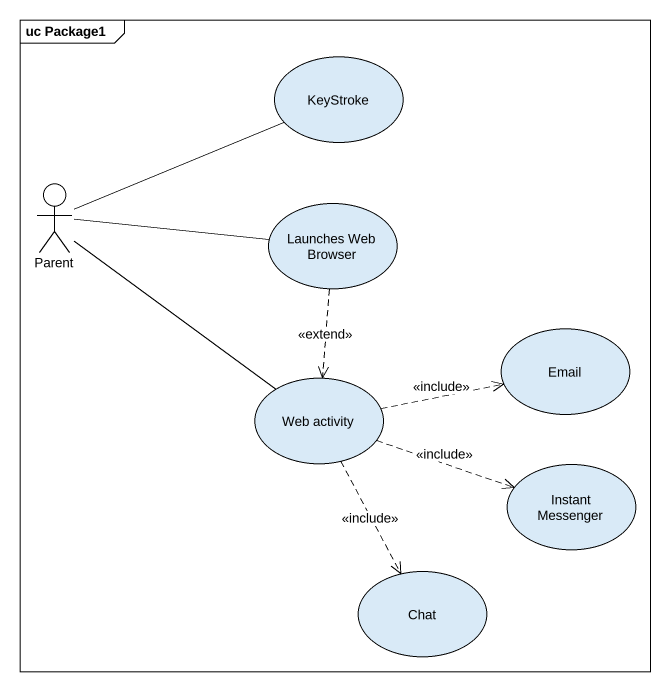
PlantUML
@startuml
mainframe uc Package1
usecase KeyStroke
actor Parent
usecase "Launches Web Browser" as Launches_Web_Browser
usecase Email
usecase "Web activity" as Web_activity
usecase "Instant Messenger" as Instant_Messenger
usecase Chat
Parent -up- KeyStroke
Parent -right- Launches_Web_Browser
Parent -right- Web_activity
Launches_Web_Browser ..> Web_activity : <<extend>>
Web_activity .right.> Email : <<include>>
Web_activity .right.> Instant_Messenger : <<include>>
Web_activity ..> Chat : <<include>>
@enduml
